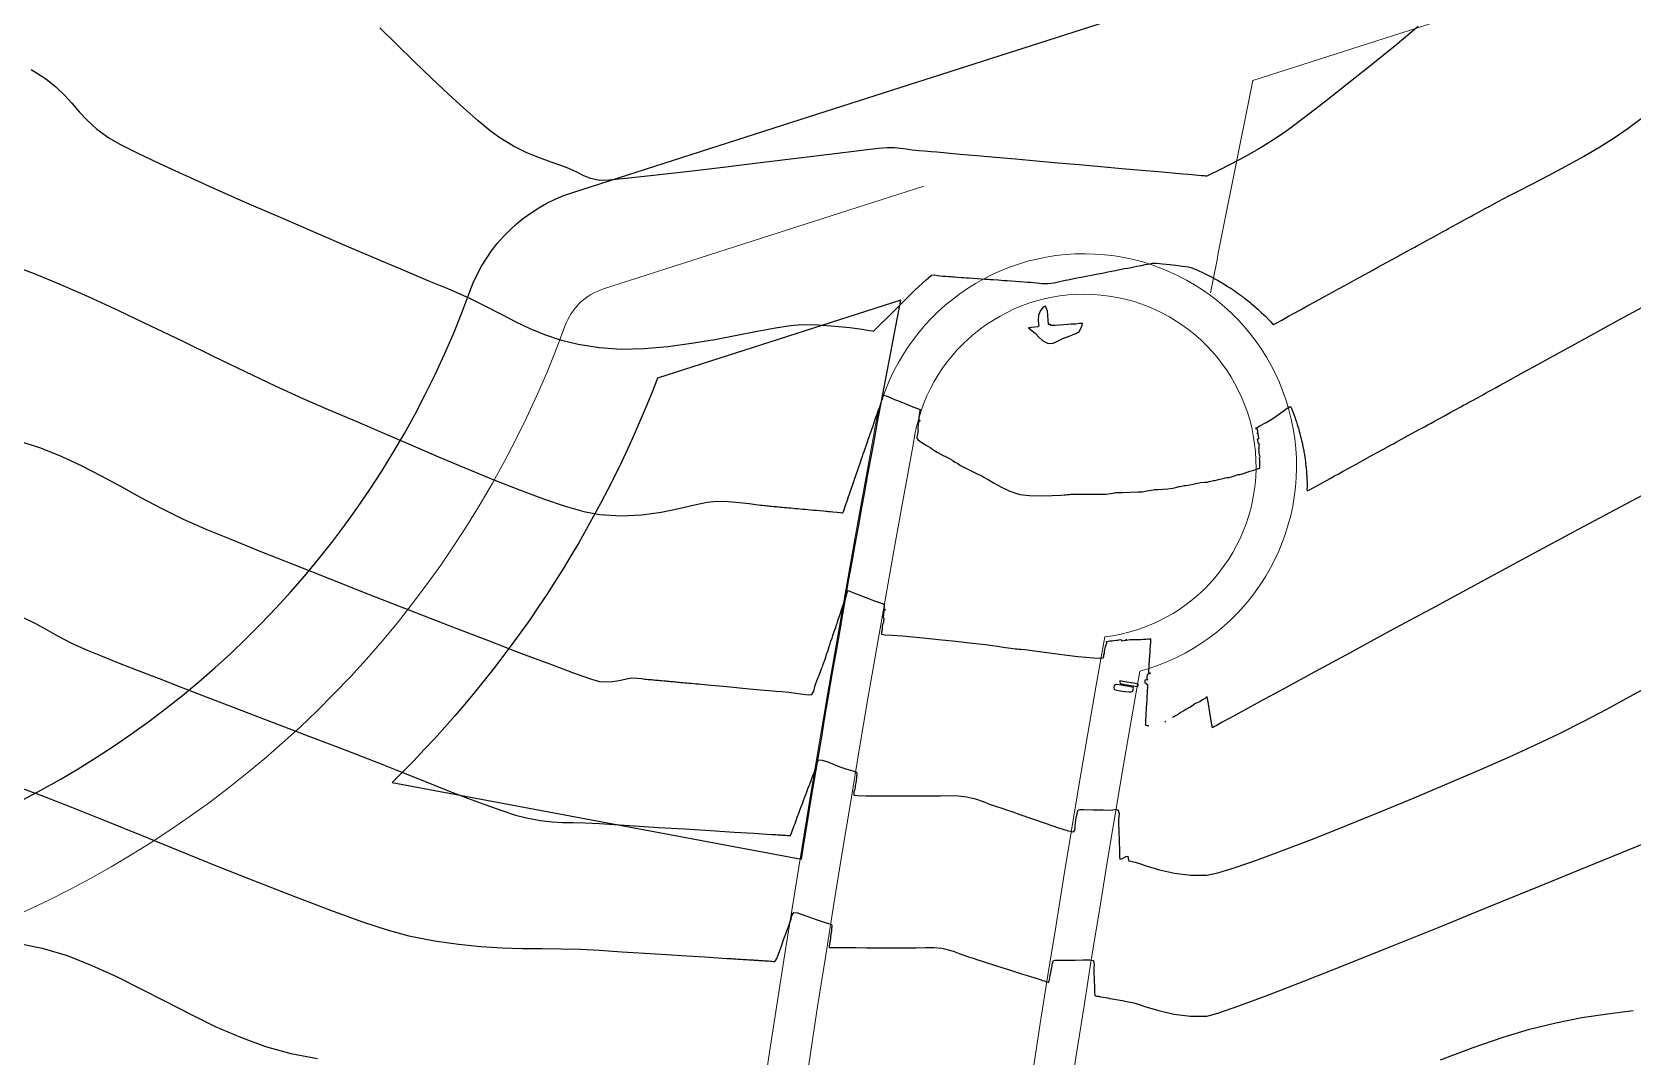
# Model space of a CAD drawing. Header units: millimetres. Extents: x 340454 to 342791, y 6993867 to 6995092.
# Drawn here: x 341936.1 to 342015.2, y 6994678 to 6994728.6 of the extents above; entities that cross this region are included whole.
import ezdxf

# ---------------------------------------------------------------- set-up
doc = ezdxf.new("R2010")
doc.units = ezdxf.units.MM
doc.header["$LTSCALE"] = 10
for name, color, linetype in [('T-HM-CURVA_INTERMEDIARIA', 45, 'Continuous'), ('T-HM-CURVA_MESTRA', 20, 'Continuous'), ('URB-Calçadas', 2, 'Continuous'), ('URB-Quadras', 3, 'Continuous')]:
    doc.layers.add(name, color=color, linetype=linetype)

msp = doc.modelspace()

# ---------------------------------------------------------------- linework, layer by layer
at = {"layer": 'T-HM-CURVA_INTERMEDIARIA', "color": 45, "linetype": 'Continuous', "lineweight": -3, "flags": 128}
for points, elevation in [([(342004.604, 6994728.886), (342003.461, 6994727.939), (342002.269, 6994726.972), (342001.087, 6994726.03), (341999.971, 6994725.156), (341998.98, 6994724.394), (341998.17, 6994723.788), (341997.599, 6994723.383), (341996.846, 6994722.907), (341996.071, 6994722.464), (341995.346, 6994722.078), (341994.738, 6994721.772), (341994.319, 6994721.57), (341994.156, 6994721.496), (341994.089, 6994721.497), (341994.021, 6994721.503), (341993.883, 6994721.515), (341993.584, 6994721.542), (341993.227, 6994721.573), (341992.964, 6994721.596), (341992.464, 6994721.64), (341991.769, 6994721.7), (341990.92, 6994721.775), (341989.957, 6994721.859), (341988.922, 6994721.95), (341987.854, 6994722.044), (341986.795, 6994722.137), (341985.746, 6994722.23), (341984.705, 6994722.323), (341983.706, 6994722.412), (341982.784, 6994722.494), (341981.972, 6994722.567), (341981.305, 6994722.626), (341980.816, 6994722.67), (341980.541, 6994722.695), (341980.201, 6994722.726), (341979.932, 6994722.751), (341979.592, 6994722.783), (341979.299, 6994722.818), (341979.021, 6994722.856), (341978.72, 6994722.887), (341978.354, 6994722.897), (341977.915, 6994722.856), (341976.972, 6994722.746), (341975.636, 6994722.584), (341974.018, 6994722.385), (341972.23, 6994722.164), (341970.382, 6994721.939), (341968.587, 6994721.723), (341966.954, 6994721.533), (341965.596, 6994721.385), (341964.624, 6994721.295), (341964.149, 6994721.277), (341963.712, 6994721.368), (341963.379, 6994721.501), (341963.052, 6994721.669), (341962.631, 6994721.865), (341962.242, 6994722.011), (341961.753, 6994722.181), (341961.187, 6994722.389), (341960.563, 6994722.649), (341959.901, 6994722.976), (341959.222, 6994723.383), (341958.744, 6994723.735), (341958.142, 6994724.232), (341957.441, 6994724.849), (341956.665, 6994725.559), (341955.838, 6994726.338), (341954.984, 6994727.158), (341954.128, 6994727.995), (341953.293, 6994728.823)], 692), ([(341936.07, 6994726.761), (341936.773, 6994726.315), (341937.288, 6994725.91), (341937.709, 6994725.502), (341938.078, 6994725.091), (341938.439, 6994724.675), (341938.835, 6994724.253), (341939.309, 6994723.822), (341939.905, 6994723.383), (341940.441, 6994723.075), (341941.294, 6994722.646), (341942.411, 6994722.115), (341943.74, 6994721.506), (341945.229, 6994720.837), (341946.826, 6994720.131), (341948.48, 6994719.409), (341950.138, 6994718.692), (341951.749, 6994718), (341953.261, 6994717.356), (341954.621, 6994716.779), (341955.779, 6994716.292), (341956.681, 6994715.915), (341957.689, 6994715.47), (341958.553, 6994715.05), (341959.315, 6994714.656), (341960.019, 6994714.292), (341960.706, 6994713.961), (341961.42, 6994713.665), (341962.204, 6994713.408), (341963.099, 6994713.193), (341964.149, 6994713.023), (341965.219, 6994712.947), (341966.353, 6994712.97), (341967.522, 6994713.071), (341968.695, 6994713.229), (341969.843, 6994713.421), (341970.936, 6994713.627), (341971.943, 6994713.826), (341972.834, 6994713.996), (341973.58, 6994714.115), (341974.15, 6994714.163), (341974.959, 6994714.144), (341975.769, 6994714.085), (341976.513, 6994714.005), (341977.127, 6994713.923), (341977.479, 6994713.87), (341977.641, 6994713.844), (341977.693, 6994713.836), (341977.7, 6994713.835), (341977.707, 6994713.841), (341977.733, 6994713.868), (341977.752, 6994713.888), (341977.949, 6994714.086), (341978.442, 6994714.579), (341979.09, 6994715.221), (341979.75, 6994715.868), (341980.283, 6994716.375), (341980.546, 6994716.596), (341980.71, 6994716.616), (341980.859, 6994716.589), (341980.974, 6994716.565), (341981.104, 6994716.556), (341981.234, 6994716.547), (341981.394, 6994716.535), (341981.517, 6994716.526), (341981.605, 6994716.52), (341981.694, 6994716.514), (341981.844, 6994716.503), (341982.023, 6994716.49), (341982.145, 6994716.481), (341982.268, 6994716.472), (341982.4, 6994716.463), (341982.601, 6994716.449), (341982.816, 6994716.433), (341983.024, 6994716.418), (341983.198, 6994716.406), (341983.277, 6994716.4), (341983.366, 6994716.394), (341983.461, 6994716.387), (341983.595, 6994716.377), (341983.849, 6994716.359), (341983.998, 6994716.348), (341984.13, 6994716.339), (341984.286, 6994716.328), (341984.489, 6994716.313), (341984.693, 6994716.299), (341984.902, 6994716.284), (341985.125, 6994716.268), (341985.295, 6994716.255), (341985.445, 6994716.245), (341985.595, 6994716.234), (341985.763, 6994716.213), (341986.008, 6994716.186), (341986.304, 6994716.183), (341986.609, 6994716.224), (341986.867, 6994716.283), (341987.024, 6994716.323), (341987.152, 6994716.348), (341987.28, 6994716.373), (341987.459, 6994716.408), (341987.725, 6994716.459), (341987.941, 6994716.501), (341988.105, 6994716.533), (341988.268, 6994716.565), (341988.454, 6994716.601), (341988.68, 6994716.645), (341988.881, 6994716.684), (341989.068, 6994716.72), (341989.256, 6994716.757), (341989.442, 6994716.793), (341989.647, 6994716.833), (341989.841, 6994716.87), (341990.093, 6994716.919), (341990.244, 6994716.949), (341990.341, 6994716.968), (341990.423, 6994716.983), (341990.486, 6994716.996), (341990.549, 6994717.008), (341990.703, 6994717.038), (341990.932, 6994717.082), (341991.113, 6994717.118), (341991.231, 6994717.141), (341991.321, 6994717.158), (341991.399, 6994717.173), (341991.465, 6994717.187), (341991.532, 6994717.199), (341991.67, 6994717.189), (341991.967, 6994717.161), (341992.322, 6994717.124), (341992.625, 6994717.087), (341992.955, 6994717.044), (341993.23, 6994717.006), (341993.367, 6994716.983), (341993.464, 6994716.946), (341993.56, 6994716.902), (341993.657, 6994716.861), (341993.756, 6994716.817), (341993.901, 6994716.747), (341994.065, 6994716.667), (341994.209, 6994716.598), (341994.298, 6994716.556), (341994.356, 6994716.526), (341994.445, 6994716.476), (341994.552, 6994716.418), (341994.62, 6994716.381), (341994.689, 6994716.344), (341994.772, 6994716.296), (341994.844, 6994716.253), (341994.893, 6994716.225), (341994.941, 6994716.197), (341995.057, 6994716.124), (341995.181, 6994716.045), (341995.244, 6994716.006), (341995.307, 6994715.967), (341995.383, 6994715.917), (341995.444, 6994715.875), (341995.508, 6994715.833), (341995.648, 6994715.732), (341995.797, 6994715.625), (341995.85, 6994715.587), (341995.904, 6994715.55), (341995.96, 6994715.507), (341996.018, 6994715.462), (341996.153, 6994715.354), (341996.276, 6994715.256), (341996.333, 6994715.211), (341996.437, 6994715.123), (341996.539, 6994715.035), (341996.58, 6994715.001), (341996.68, 6994714.911), (341996.846, 6994714.76), (341996.957, 6994714.656), (341997.066, 6994714.55), (341997.226, 6994714.389), (341997.338, 6994714.275), (341997.39, 6994714.209), (341997.445, 6994714.159), (341997.576, 6994714.223), (341997.854, 6994714.379), (341998.188, 6994714.566), (341998.441, 6994714.704), (341998.776, 6994714.888), (341999.151, 6994715.094), (341999.523, 6994715.297), (341999.85, 6994715.477), (342000.156, 6994715.644), (342000.395, 6994715.775), (342000.633, 6994715.906), (342000.939, 6994716.073), (342001.3, 6994716.271), (342001.654, 6994716.465), (342001.999, 6994716.654), (342002.331, 6994716.836), (342002.607, 6994716.987), (342002.824, 6994717.106), (342003.038, 6994717.223), (342003.309, 6994717.372), (342003.608, 6994717.536), (342003.868, 6994717.678), (342004.088, 6994717.798), (342004.265, 6994717.895), (342004.432, 6994717.987), (342004.564, 6994718.059), (342004.731, 6994718.151), (342004.956, 6994718.274), (342005.265, 6994718.443), (342005.574, 6994718.612), (342005.8, 6994718.736), (342005.969, 6994718.829), (342006.103, 6994718.902), (342006.272, 6994718.995), (342006.517, 6994719.13), (342006.793, 6994719.281), (342007.036, 6994719.414), (342007.202, 6994719.504), (342007.333, 6994719.576), (342007.499, 6994719.667), (342007.728, 6994719.793), (342007.941, 6994719.91), (342008.042, 6994719.965), (342008.086, 6994719.989), (342008.13, 6994720.013), (342008.247, 6994720.077), (342008.511, 6994720.222), (342008.827, 6994720.395), (342009.081, 6994720.525), (342009.573, 6994720.774), (342010.245, 6994721.116), (342011.038, 6994721.528), (342011.897, 6994721.985), (342012.762, 6994722.462), (342013.575, 6994722.936), (342014.28, 6994723.383), (342014.973, 6994723.865), (342015.608, 6994724.336)], 693), ([(341935.084, 6994717.086), (341936.207, 6994716.682), (341937.485, 6994716.16), (341938.888, 6994715.542), (341940.382, 6994714.851), (341941.935, 6994714.112), (341943.517, 6994713.347), (341945.095, 6994712.58), (341946.638, 6994711.835), (341948.112, 6994711.135), (341949.487, 6994710.504), (341950.731, 6994709.964), (341952.039, 6994709.413), (341953.402, 6994708.829), (341954.796, 6994708.228), (341956.196, 6994707.626), (341957.578, 6994707.04), (341958.918, 6994706.487), (341960.193, 6994705.981), (341961.377, 6994705.541), (341962.447, 6994705.181), (341963.379, 6994704.918), (341964.149, 6994704.768), (341965.208, 6994704.703), (341966.23, 6994704.757), (341967.191, 6994704.89), (341968.067, 6994705.064), (341968.835, 6994705.238), (341969.469, 6994705.372), (341969.947, 6994705.429), (341970.51, 6994705.413), (341971.062, 6994705.367), (341971.538, 6994705.309), (341971.873, 6994705.26), (341972.004, 6994705.239), (341972.1, 6994705.23), (341972.182, 6994705.223), (341972.278, 6994705.214), (341972.351, 6994705.207), (341972.425, 6994705.2), (341972.501, 6994705.193), (341972.58, 6994705.186), (341972.661, 6994705.179), (341972.742, 6994705.171), (341972.826, 6994705.163), (341972.899, 6994705.157), (341972.961, 6994705.151), (341973.016, 6994705.146), (341973.096, 6994705.138), (341973.176, 6994705.131), (341973.288, 6994705.121), (341973.387, 6994705.112), (341973.491, 6994705.102), (341973.596, 6994705.092), (341973.707, 6994705.082), (341973.818, 6994705.072), (341973.936, 6994705.061), (341974.054, 6994705.05), (341974.18, 6994705.038), (341974.306, 6994705.027), (341974.44, 6994705.014), (341974.574, 6994705.002), (341974.718, 6994704.989), (341974.861, 6994704.975), (341975.016, 6994704.961), (341975.212, 6994704.943), (341975.336, 6994704.932), (341975.402, 6994704.926), (341975.468, 6994704.919), (341975.561, 6994704.911), (341975.681, 6994704.9), (341975.882, 6994704.881), (341976.053, 6994704.866), (341976.117, 6994704.856), (341976.176, 6994704.854), (341976.203, 6994704.921), (341976.227, 6994705.005), (341976.266, 6994705.117), (341976.334, 6994705.314), (341976.392, 6994705.484), (341976.451, 6994705.656), (341976.493, 6994705.776), (341976.529, 6994705.883), (341976.557, 6994705.964), (341976.576, 6994706.017), (341976.594, 6994706.07), (341976.656, 6994706.25), (341976.723, 6994706.443), (341976.749, 6994706.519), (341976.775, 6994706.594), (341976.829, 6994706.75), (341976.888, 6994706.923), (341976.922, 6994707.02), (341976.955, 6994707.117), (341977.001, 6994707.25), (341977.054, 6994707.402), (341977.095, 6994707.521), (341977.136, 6994707.64), (341977.178, 6994707.759), (341977.22, 6994707.881), (341977.272, 6994708.031), (341977.317, 6994708.161), (341977.352, 6994708.261), (341977.386, 6994708.36), (341977.445, 6994708.529), (341977.498, 6994708.683), (341977.526, 6994708.761), (341977.553, 6994708.839), (341977.618, 6994709.027), (341977.68, 6994709.203), (341977.7, 6994709.26), (341977.72, 6994709.318), (341977.758, 6994709.429), (341977.824, 6994709.619), (341977.861, 6994709.723), (341977.886, 6994709.796), (341977.922, 6994709.898), (341977.99, 6994710.094), (341978.042, 6994710.242), (341978.087, 6994710.369), (341978.124, 6994710.476), (341978.151, 6994710.584), (341978.191, 6994710.666), (341978.302, 6994710.635), (341978.508, 6994710.546), (341978.716, 6994710.457), (341978.869, 6994710.396), (341978.992, 6994710.347), (341979.119, 6994710.296), (341979.277, 6994710.234), (341979.435, 6994710.171), (341979.635, 6994710.091), (341979.861, 6994710.001), (341979.971, 6994709.958), (341980.02, 6994709.947), (341979.966, 6994709.91), (341979.944, 6994709.709), (341979.924, 6994709.507), (341979.916, 6994709.433), (341979.968, 6994709.42), (341979.962, 6994709.357), (341979.905, 6994709.326), (341979.893, 6994709.21), (341979.881, 6994709.088), (341979.871, 6994708.992), (341979.889, 6994708.914), (341979.877, 6994708.834), (341979.863, 6994708.752), (341979.838, 6994708.668), (341979.828, 6994708.607), (341979.825, 6994708.54), (341979.882, 6994708.473), (341979.967, 6994708.395), (341980.069, 6994708.328), (341980.257, 6994708.214), (341980.48, 6994708.076), (341980.671, 6994707.954), (341980.826, 6994707.855), (341980.982, 6994707.761), (341981.126, 6994707.685), (341981.244, 6994707.629), (341981.375, 6994707.561), (341981.597, 6994707.431), (341981.711, 6994707.361), (341981.783, 6994707.321), (341981.844, 6994707.282), (341981.982, 6994707.198), (341982.15, 6994707.102), (341982.439, 6994706.958), (341982.814, 6994706.779), (341983.037, 6994706.672), (341983.141, 6994706.614), (341983.244, 6994706.555), (341983.356, 6994706.491), (341983.487, 6994706.42), (341983.654, 6994706.319), (341983.984, 6994706.131), (341984.42, 6994705.923), (341984.909, 6994705.764), (341985.39, 6994705.703), (341985.962, 6994705.688), (341986.514, 6994705.701), (341986.934, 6994705.722), (341987.111, 6994705.734), (341987.191, 6994705.742), (341987.26, 6994705.751), (341987.32, 6994705.758), (341987.371, 6994705.764), (341987.431, 6994705.771), (341987.484, 6994705.771), (341987.728, 6994705.771), (341988.273, 6994705.77), (341988.846, 6994705.772), (341989.174, 6994705.778), (341989.399, 6994705.807), (341989.517, 6994705.828), (341989.61, 6994705.842), (341989.661, 6994705.85), (341989.71, 6994705.857), (341989.785, 6994705.859), (341989.968, 6994705.863), (341990.366, 6994705.872), (341990.767, 6994705.882), (341990.962, 6994705.887), (341991.036, 6994705.9), (341991.109, 6994705.914), (341991.31, 6994705.951), (341991.504, 6994705.987), (341991.564, 6994705.999), (341991.623, 6994706.009), (341991.737, 6994706.01), (341991.974, 6994706.014), (341992.233, 6994706.033), (341992.47, 6994706.073), (341992.666, 6994706.12), (341992.763, 6994706.145), (341992.834, 6994706.16), (341992.902, 6994706.175), (341992.966, 6994706.189), (341993.03, 6994706.203), (341993.123, 6994706.206), (341993.242, 6994706.214), (341993.39, 6994706.248), (341993.63, 6994706.307), (341993.836, 6994706.35), (341994.039, 6994706.366), (341994.169, 6994706.372), (341994.273, 6994706.397), (341994.356, 6994706.42), (341994.42, 6994706.437), (341994.484, 6994706.453), (341994.551, 6994706.457), (341994.618, 6994706.462), (341994.738, 6994706.494), (341994.943, 6994706.551), (341995.073, 6994706.585), (341995.157, 6994706.594), (341995.241, 6994706.604), (341995.415, 6994706.653), (341995.579, 6994706.702), (341995.648, 6994706.723), (341995.707, 6994706.74), (341995.791, 6994706.747), (341995.964, 6994706.801), (341996.284, 6994706.902), (341996.479, 6994706.963), (341996.571, 6994706.993), (341996.65, 6994707.018), (341996.722, 6994707.04), (341996.778, 6994707.059), (341996.781, 6994707.127), (341996.779, 6994707.212), (341996.775, 6994707.312), (341996.772, 6994707.385), (341996.77, 6994707.449), (341996.765, 6994707.548), (341996.786, 6994707.62), (341996.771, 6994707.673), (341996.753, 6994707.733), (341996.747, 6994707.793), (341996.742, 6994707.854), (341996.735, 6994707.932), (341996.729, 6994707.998), (341996.744, 6994708.046), (341996.748, 6994708.147), (341996.751, 6994708.248), (341996.7, 6994708.263), (341996.684, 6994708.345), (341996.671, 6994708.419), (341996.661, 6994708.491), (341996.72, 6994708.537), (341996.706, 6994708.653), (341996.688, 6994708.767), (341996.634, 6994708.758), (341996.682, 6994708.802), (341996.667, 6994708.903), (341996.648, 6994709.002), (341996.594, 6994708.989), (341996.581, 6994709.051), (341996.635, 6994709.071), (341996.772, 6994709.144), (341997.078, 6994709.314), (341997.41, 6994709.513), (341997.698, 6994709.707), (341997.931, 6994709.876), (341998.06, 6994709.973), (341998.178, 6994710.058), (341998.254, 6994710.111), (341998.32, 6994710.053), (341998.372, 6994709.92), (341998.463, 6994709.679), (341998.513, 6994709.546), (341998.539, 6994709.471), (341998.582, 6994709.342), (341998.623, 6994709.216), (341998.639, 6994709.161), (341998.677, 6994709.033), (341998.725, 6994708.873), (341998.752, 6994708.771), (341998.774, 6994708.69), (341998.787, 6994708.631), (341998.801, 6994708.572), (341998.838, 6994708.418), (341998.875, 6994708.263), (341998.887, 6994708.202), (341998.898, 6994708.142), (341998.919, 6994708.039), (341998.94, 6994707.933), (341998.951, 6994707.869), (341998.961, 6994707.804), (341998.976, 6994707.721), (341998.989, 6994707.641), (341998.998, 6994707.58), (341999.006, 6994707.52), (341999.014, 6994707.463), (341999.023, 6994707.406), (341999.035, 6994707.29), (341999.049, 6994707.163), (341999.059, 6994707.078), (341999.067, 6994707.01), (341999.073, 6994706.941), (341999.08, 6994706.818), (341999.094, 6994706.594), (341999.101, 6994706.467), (341999.107, 6994706.373), (341999.11, 6994706.277), (341999.112, 6994706.145), (341999.102, 6994706.022), (341999.111, 6994705.933), (341999.261, 6994706.002), (341999.584, 6994706.18), (341999.953, 6994706.39), (342000.241, 6994706.552), (342000.461, 6994706.672), (342000.636, 6994706.768), (342000.856, 6994706.888), (342001.179, 6994707.066), (342001.721, 6994707.362), (342002.327, 6994707.694), (342002.844, 6994707.978), (342003.12, 6994708.129), (342003.26, 6994708.206), (342003.371, 6994708.266), (342003.511, 6994708.343), (342003.781, 6994708.491), (342004.218, 6994708.731), (342004.65, 6994708.968), (342004.906, 6994709.107), (342005.07, 6994709.198), (342005.235, 6994709.288), (342005.404, 6994709.38), (342005.654, 6994709.517), (342005.932, 6994709.669), (342006.182, 6994709.806), (342006.464, 6994709.961), (342006.698, 6994710.089), (342006.836, 6994710.165), (342006.945, 6994710.225), (342007.054, 6994710.285), (342007.248, 6994710.391), (342007.556, 6994710.559), (342007.785, 6994710.685), (342007.929, 6994710.764), (342008.073, 6994710.842), (342008.237, 6994710.933), (342008.425, 6994711.036), (342008.613, 6994711.139), (342009.048, 6994711.379), (342009.692, 6994711.735), (342010.51, 6994712.185), (342011.463, 6994712.709), (342012.515, 6994713.286), (342013.628, 6994713.895), (342014.767, 6994714.516), (342015.894, 6994715.128)], 694), ([(341935.662, 6994699.68), (341936.244, 6994699.403), (341936.791, 6994699.101), (341937.365, 6994698.776), (341938.024, 6994698.429), (341938.83, 6994698.064), (341939.495, 6994697.792), (341940.327, 6994697.461), (341941.298, 6994697.078), (341942.383, 6994696.656), (341943.554, 6994696.202), (341944.786, 6994695.728), (341946.052, 6994695.242), (341947.324, 6994694.755), (341948.577, 6994694.276), (341949.784, 6994693.815), (341950.918, 6994693.383), (341952.116, 6994692.921), (341953.303, 6994692.455), (341954.463, 6994691.996), (341955.581, 6994691.552), (341956.642, 6994691.134), (341957.629, 6994690.752), (341958.528, 6994690.414), (341959.323, 6994690.132), (341959.997, 6994689.914), (341960.537, 6994689.77), (341961.233, 6994689.638), (341961.808, 6994689.571), (341962.324, 6994689.545), (341962.845, 6994689.539), (341963.432, 6994689.53), (341964.149, 6994689.495), (341964.863, 6994689.447), (341965.869, 6994689.381), (341967.066, 6994689.305), (341968.355, 6994689.224), (341969.635, 6994689.143), (341970.806, 6994689.07), (341971.767, 6994689.011), (341972.419, 6994688.97), (341972.66, 6994688.955), (341972.749, 6994688.949), (341972.841, 6994688.944), (341972.937, 6994688.938), (341973.036, 6994688.931), (341973.087, 6994688.928), (341973.139, 6994688.925), (341973.192, 6994688.921), (341973.246, 6994688.918), (341973.301, 6994688.915), (341973.357, 6994688.911), (341973.415, 6994688.907), (341973.472, 6994688.904), (341973.528, 6994688.897), (341973.58, 6994688.897), (341973.625, 6994689.01), (341973.699, 6994689.213), (341973.74, 6994689.327), (341973.768, 6994689.402), (341973.806, 6994689.503), (341973.875, 6994689.69), (341973.92, 6994689.808), (341973.949, 6994689.885), (341973.977, 6994689.963), (341974.033, 6994690.111), (341974.1, 6994690.289), (341974.142, 6994690.404), (341974.185, 6994690.518), (341974.23, 6994690.638), (341974.28, 6994690.77), (341974.342, 6994690.936), (341974.392, 6994691.069), (341974.426, 6994691.16), (341974.46, 6994691.251), (341974.533, 6994691.444), (341974.597, 6994691.616), (341974.619, 6994691.674), (341974.641, 6994691.732), (341974.685, 6994691.85), (341974.761, 6994692.051), (341974.802, 6994692.159), (341974.822, 6994692.212), (341974.835, 6994692.312), (341974.883, 6994692.505), (341974.985, 6994692.645), (341975.155, 6994692.634), (341975.424, 6994692.54), (341975.733, 6994692.413), (341976.02, 6994692.303), (341976.371, 6994692.187), (341976.665, 6994692.091), (341976.791, 6994692.049), (341976.844, 6994692.037), (341976.855, 6994691.98), (341976.855, 6994691.905), (341976.851, 6994691.852), (341976.846, 6994691.801), (341976.837, 6994691.731), (341976.822, 6994691.625), (341976.805, 6994691.507), (341976.796, 6994691.44), (341976.786, 6994691.372), (341976.775, 6994691.291), (341976.761, 6994691.195), (341976.719, 6994691.055), (341976.72, 6994690.901), (341976.897, 6994690.878), (341977.323, 6994690.866), (341977.915, 6994690.862), (341978.593, 6994690.861), (341979.273, 6994690.86), (341979.874, 6994690.855), (341980.473, 6994690.855), (341980.996, 6994690.866), (341981.461, 6994690.874), (341981.885, 6994690.862), (341982.283, 6994690.818), (341982.728, 6994690.716), (341983.1, 6994690.589), (341983.421, 6994690.459), (341983.714, 6994690.348), (341984.021, 6994690.248), (341984.264, 6994690.168), (341984.571, 6994690.068), (341984.917, 6994689.947), (341985.491, 6994689.743), (341986.169, 6994689.505), (341986.824, 6994689.284), (341987.249, 6994689.152), (341987.467, 6994689.096), (341987.55, 6994689.085), (341987.57, 6994689.089), (341987.591, 6994689.105), (341987.622, 6994689.149), (341987.644, 6994689.237), (341987.649, 6994689.377), (341987.66, 6994689.551), (341987.705, 6994689.783), (341987.728, 6994689.902), (341987.741, 6994689.963), (341987.754, 6994690.017), (341987.767, 6994690.067), (341987.784, 6994690.12), (341987.803, 6994690.167), (341987.875, 6994690.185), (341988.079, 6994690.182), (341988.534, 6994690.174), (341989.025, 6994690.165), (341989.335, 6994690.16), (341989.514, 6994690.179), (341989.66, 6994690.198), (341989.776, 6994690.152), (341989.824, 6994689.994), (341989.808, 6994689.8), (341989.79, 6994689.697), (341989.791, 6994689.641), (341989.793, 6994689.585), (341989.798, 6994689.411), (341989.805, 6994689.191), (341989.809, 6994689.071), (341989.813, 6994688.95), (341989.816, 6994688.824), (341989.821, 6994688.686), (341989.828, 6994688.47), (341989.833, 6994688.308), (341989.835, 6994688.244), (341989.837, 6994688.18), (341989.833, 6994688.058), (341989.832, 6994687.851), (341989.851, 6994687.729), (341989.955, 6994687.757), (341990.066, 6994687.816), (341990.161, 6994687.864), (341990.243, 6994687.887), (341990.271, 6994687.771), (341990.296, 6994687.648), (341990.379, 6994687.626), (341990.466, 6994687.617), (341990.541, 6994687.603), (341990.616, 6994687.589), (341990.783, 6994687.529), (341991.207, 6994687.386), (341991.822, 6994687.208), (341992.562, 6994687.043), (341993.36, 6994686.939), (341994.149, 6994686.944), (341994.698, 6994687.06), (341995.551, 6994687.32), (341996.66, 6994687.703), (341997.979, 6994688.189), (341999.46, 6994688.758), (342001.055, 6994689.39), (342002.718, 6994690.066), (342004.402, 6994690.764), (342006.058, 6994691.465), (342007.641, 6994692.148), (342009.102, 6994692.794), (342010.394, 6994693.383), (342011.579, 6994693.948), (342012.751, 6994694.537), (342013.911, 6994695.145), (342015.061, 6994695.766), (342016.203, 6994696.398)], 696), ([(341935.461, 6994691.294), (341936.628, 6994690.859), (341938.061, 6994690.298), (341939.705, 6994689.64), (341941.503, 6994688.912), (341943.4, 6994688.142), (341945.338, 6994687.36), (341947.263, 6994686.591), (341949.117, 6994685.866), (341950.846, 6994685.211), (341952.393, 6994684.655), (341953.702, 6994684.225), (341954.717, 6994683.951), (341955.99, 6994683.702), (341957.175, 6994683.529), (341958.286, 6994683.419), (341959.336, 6994683.356), (341960.339, 6994683.325), (341961.308, 6994683.312), (341962.257, 6994683.301), (341963.2, 6994683.279), (341964.149, 6994683.231), (341965.251, 6994683.156), (341966.37, 6994683.082), (341967.456, 6994683.013), (341968.458, 6994682.951), (341969.326, 6994682.898), (341970.009, 6994682.857), (341970.457, 6994682.83), (341970.619, 6994682.821), (341970.686, 6994682.816), (341970.756, 6994682.812), (341970.829, 6994682.807), (341970.904, 6994682.803), (341970.982, 6994682.798), (341971.063, 6994682.793), (341971.148, 6994682.787), (341971.236, 6994682.782), (341971.327, 6994682.776), (341971.423, 6994682.77), (341971.522, 6994682.763), (341971.573, 6994682.76), (341971.625, 6994682.757), (341971.679, 6994682.754), (341971.734, 6994682.75), (341971.79, 6994682.746), (341971.847, 6994682.743), (341971.905, 6994682.739), (341971.965, 6994682.735), (341972.026, 6994682.732), (341972.089, 6994682.728), (341972.153, 6994682.723), (341972.218, 6994682.719), (341972.285, 6994682.715), (341972.354, 6994682.711), (341972.425, 6994682.706), (341972.497, 6994682.702), (341972.571, 6994682.697), (341972.647, 6994682.692), (341972.727, 6994682.682), (341972.805, 6994682.682), (341972.859, 6994682.744), (341972.907, 6994682.824), (341972.957, 6994682.955), (341973.035, 6994683.169), (341973.083, 6994683.306), (341973.116, 6994683.395), (341973.149, 6994683.484), (341973.193, 6994683.605), (341973.26, 6994683.788), (341973.326, 6994683.967), (341973.37, 6994684.087), (341973.404, 6994684.179), (341973.437, 6994684.27), (341973.483, 6994684.396), (341973.551, 6994684.58), (341973.587, 6994684.679), (341973.614, 6994684.752), (341973.64, 6994684.91), (341973.743, 6994685.102), (341973.929, 6994685.079), (341974.254, 6994684.97), (341974.614, 6994684.834), (341974.902, 6994684.73), (341975.198, 6994684.634), (341975.447, 6994684.554), (341975.554, 6994684.52), (341975.609, 6994684.506), (341975.62, 6994684.431), (341975.619, 6994684.38), (341975.615, 6994684.323), (341975.61, 6994684.264), (341975.602, 6994684.202), (341975.587, 6994684.086), (341975.566, 6994683.93), (341975.552, 6994683.825), (341975.538, 6994683.72), (341975.516, 6994683.556), (341975.5, 6994683.432), (341975.492, 6994683.371), (341975.608, 6994683.369), (341975.745, 6994683.369), (341975.821, 6994683.369), (341975.897, 6994683.368), (341976.008, 6994683.368), (341976.233, 6994683.366), (341976.502, 6994683.364), (341976.811, 6994683.362), (341977.345, 6994683.358), (341977.997, 6994683.354), (341978.661, 6994683.349), (341979.23, 6994683.345), (341979.787, 6994683.351), (341980.261, 6994683.365), (341980.675, 6994683.365), (341981.055, 6994683.33), (341981.393, 6994683.256), (341981.676, 6994683.161), (341981.92, 6994683.065), (341982.142, 6994682.983), (341982.375, 6994682.908), (341982.56, 6994682.849), (341982.794, 6994682.775), (341983.15, 6994682.662), (341983.759, 6994682.468), (341984.45, 6994682.248), (341985.051, 6994682.057), (341985.392, 6994681.948), (341985.649, 6994681.866), (341985.863, 6994681.798), (341985.969, 6994681.764), (341986.041, 6994681.741), (341986.113, 6994681.718), (341986.244, 6994681.676), (341986.355, 6994681.641), (341986.366, 6994681.701), (341986.383, 6994681.79), (341986.42, 6994681.989), (341986.457, 6994682.19), (341986.467, 6994682.24), (341986.476, 6994682.29), (341986.492, 6994682.376), (341986.507, 6994682.456), (341986.519, 6994682.517), (341986.532, 6994682.574), (341986.546, 6994682.625), (341986.562, 6994682.677), (341986.582, 6994682.726), (341986.644, 6994682.741), (341986.758, 6994682.74), (341987.022, 6994682.737), (341987.337, 6994682.733), (341987.645, 6994682.742), (341988.028, 6994682.757), (341988.371, 6994682.758), (341988.553, 6994682.722), (341988.591, 6994682.518), (341988.567, 6994682.355), (341988.57, 6994682.285), (341988.572, 6994682.214), (341988.577, 6994682.08), (341988.586, 6994681.85), (341988.594, 6994681.629), (341988.599, 6994681.501), (341988.602, 6994681.422), (341988.605, 6994681.344), (341988.605, 6994681.163), (341988.619, 6994680.988), (341988.7, 6994680.965), (341988.796, 6994680.956), (341988.905, 6994680.936), (341989.034, 6994680.912), (341989.149, 6994680.891), (341989.259, 6994680.871), (341989.368, 6994680.851), (341989.472, 6994680.832), (341989.575, 6994680.814), (341989.674, 6994680.796), (341989.771, 6994680.778), (341989.865, 6994680.761), (341989.963, 6994680.743), (341990.047, 6994680.727), (341990.118, 6994680.714), (341990.189, 6994680.701), (341990.285, 6994680.684), (341990.386, 6994680.666), (341990.464, 6994680.651), (341990.543, 6994680.637), (341990.714, 6994680.575), (341991.147, 6994680.429), (341991.775, 6994680.248), (341992.53, 6994680.079), (341993.344, 6994679.973), (341994.149, 6994679.978), (341994.702, 6994680.123), (341995.733, 6994680.479), (341997.171, 6994681.016), (341998.949, 6994681.705), (342000.997, 6994682.515), (342003.246, 6994683.417), (342005.628, 6994684.38), (342008.073, 6994685.375), (342010.512, 6994686.371), (342012.877, 6994687.339), (342015.098, 6994688.249), (342017.107, 6994689.07)], 697), ([(341935.383, 6994683.584), (341936.611, 6994683.339), (341937.834, 6994682.964), (341939.054, 6994682.484), (341940.272, 6994681.928), (341941.49, 6994681.321), (341942.711, 6994680.691), (341943.934, 6994680.064), (341945.163, 6994679.468), (341946.399, 6994678.929), (341947.643, 6994678.475), (341948.898, 6994678.131), (341950.219, 6994677.877)], 698), ([(342005.702, 6994677.814), (342007.308, 6994678.423), (342008.791, 6994678.94), (342010.101, 6994679.334), (342011.404, 6994679.65), (342012.689, 6994679.899), (342013.958, 6994680.095), (342015.218, 6994680.253)], 698)]:
    msp.add_lwpolyline(points, dxfattribs=dict(at, elevation=elevation))
at = {"layer": 'T-HM-CURVA_INTERMEDIARIA', "color": 45, "linetype": 'Continuous', "lineweight": -3, "elevation": 693, "flags": 128}
msp.add_lwpolyline([(341985.476, 6994714.004), (341985.467, 6994714.003), (341985.438, 6994714.002), (341985.386, 6994714), (341985.345, 6994713.991), (341985.455, 6994713.898), (341985.678, 6994713.725), (341985.841, 6994713.554), (341986.046, 6994713.349), (341986.308, 6994713.221), (341986.561, 6994713.236), (341986.779, 6994713.34), (341987.038, 6994713.464), (341987.347, 6994713.582), (341987.605, 6994713.686), (341987.715, 6994713.731), (341987.772, 6994713.756), (341987.826, 6994713.78), (341987.89, 6994713.899), (341987.962, 6994714.043), (341987.999, 6994714.131), (341988.013, 6994714.206), (341987.868, 6994714.203), (341987.683, 6994714.184), (341987.57, 6994714.177), (341987.458, 6994714.169), (341987.31, 6994714.16), (341987.091, 6994714.145), (341986.88, 6994714.131), (341986.655, 6994714.117), (341986.547, 6994714.11), (341986.471, 6994714.105), (341986.427, 6994714.167), (341986.336, 6994714.153), (341986.319, 6994714.387), (341986.274, 6994714.823), (341986.19, 6994715.072), (341986.068, 6994715.018), (341985.94, 6994714.846), (341985.842, 6994714.627), (341985.813, 6994714.387), (341985.836, 6994714.17), (341985.855, 6994714.074), (341985.809, 6994714.038), (341985.65, 6994714.021), (341985.476, 6994714.004)], close=True, dxfattribs=at)
at = {"layer": 'T-HM-CURVA_MESTRA', "color": 20, "linetype": 'Continuous', "lineweight": -3, "elevation": 695, "flags": 128}
for points in [[(341935.391, 6994708.431), (341936.523, 6994708.058), (341937.571, 6994707.636), (341938.562, 6994707.174), (341939.522, 6994706.68), (341940.478, 6994706.161), (341941.455, 6994705.627), (341942.48, 6994705.086), (341943.58, 6994704.545), (341944.781, 6994704.014), (341945.921, 6994703.546), (341947.361, 6994702.964), (341949.034, 6994702.296), (341950.876, 6994701.566), (341952.819, 6994700.8), (341954.799, 6994700.025), (341956.749, 6994699.266), (341958.604, 6994698.55), (341960.298, 6994697.902), (341961.766, 6994697.349), (341962.94, 6994696.916), (341963.757, 6994696.628), (341964.149, 6994696.513), (341964.652, 6994696.504), (341965.109, 6994696.57), (341965.485, 6994696.653), (341965.743, 6994696.695), (341966, 6994696.683), (341966.215, 6994696.657), (341966.309, 6994696.643), (341966.384, 6994696.636), (341966.467, 6994696.628), (341966.555, 6994696.62), (341966.609, 6994696.615), (341966.662, 6994696.61), (341966.718, 6994696.605), (341966.777, 6994696.6), (341966.84, 6994696.594), (341966.907, 6994696.588), (341966.979, 6994696.581), (341967.055, 6994696.574), (341967.137, 6994696.567), (341967.225, 6994696.558), (341967.32, 6994696.55), (341967.37, 6994696.545), (341967.422, 6994696.54), (341967.477, 6994696.535), (341967.533, 6994696.53), (341967.592, 6994696.525), (341967.653, 6994696.519), (341967.718, 6994696.513), (341967.785, 6994696.507), (341967.855, 6994696.5), (341967.928, 6994696.494), (341968.005, 6994696.486), (341968.086, 6994696.479), (341968.17, 6994696.471), (341968.26, 6994696.463), (341968.353, 6994696.454), (341968.453, 6994696.445), (341968.556, 6994696.436), (341968.669, 6994696.425), (341968.784, 6994696.415), (341968.911, 6994696.403), (341969.039, 6994696.391), (341969.184, 6994696.378), (341969.329, 6994696.364), (341969.496, 6994696.349), (341969.665, 6994696.333), (341969.855, 6994696.316), (341970.054, 6994696.297), (341970.272, 6994696.277), (341970.433, 6994696.262), (341970.58, 6994696.249), (341970.762, 6994696.232), (341971.067, 6994696.204), (341971.556, 6994696.159), (341972.087, 6994696.11), (341972.515, 6994696.07), (341972.868, 6994696.038), (341973.149, 6994696.012), (341973.502, 6994695.979), (341973.846, 6994695.935), (341974.185, 6994695.882), (341974.466, 6994695.852), (341974.634, 6994695.875), (341974.732, 6994696.036), (341974.785, 6994696.269), (341974.857, 6994696.459), (341974.922, 6994696.629), (341974.952, 6994696.707), (341974.982, 6994696.786), (341975.048, 6994696.96), (341975.118, 6994697.143), (341975.144, 6994697.21), (341975.165, 6994697.266), (341975.19, 6994697.331), (341975.22, 6994697.416), (341975.239, 6994697.473), (341975.26, 6994697.538), (341975.288, 6994697.619), (341975.321, 6994697.719), (341975.368, 6994697.858), (341975.422, 6994698.019), (341975.46, 6994698.134), (341975.499, 6994698.25), (341975.54, 6994698.37), (341975.583, 6994698.5), (341975.634, 6994698.652), (341975.677, 6994698.78), (341975.711, 6994698.88), (341975.745, 6994698.98), (341975.803, 6994699.154), (341975.856, 6994699.309), (341975.881, 6994699.385), (341975.907, 6994699.461), (341975.973, 6994699.655), (341976.034, 6994699.837), (341976.051, 6994699.889), (341976.069, 6994699.941), (341976.108, 6994700.056), (341976.176, 6994700.256), (341976.212, 6994700.364), (341976.231, 6994700.421), (341976.272, 6994700.541), (341976.347, 6994700.761), (341976.391, 6994700.891), (341976.408, 6994700.955), (341976.43, 6994701.008), (341976.522, 6994700.977), (341976.66, 6994700.919), (341976.792, 6994700.868), (341976.971, 6994700.799), (341977.166, 6994700.723), (341977.429, 6994700.622), (341977.688, 6994700.521), (341977.924, 6994700.437), (341978.121, 6994700.368), (341978.217, 6994700.317), (341978.216, 6994700.199), (341978.198, 6994700.108), (341978.252, 6994700.095), (341978.259, 6994700.044), (341978.189, 6994700.02), (341978.171, 6994699.848), (341978.157, 6994699.676), (341978.202, 6994699.647), (341978.192, 6994699.567), (341978.183, 6994699.507), (341978.174, 6994699.451), (341978.154, 6994699.404), (341978.137, 6994699.336), (341978.117, 6994699.243), (341978.116, 6994699.159), (341978.115, 6994699.073), (341978.086, 6994698.96), (341978.081, 6994698.849), (341978.238, 6994698.824), (341978.608, 6994698.8), (341979.102, 6994698.77), (341979.629, 6994698.73), (341980.139, 6994698.678), (341980.892, 6994698.597), (341981.749, 6994698.503), (341982.573, 6994698.412), (341983.225, 6994698.337), (341983.568, 6994698.296), (341983.803, 6994698.258), (341983.991, 6994698.223), (341984.205, 6994698.189), (341984.463, 6994698.158), (341984.68, 6994698.137), (341984.777, 6994698.129), (341984.87, 6994698.119), (341984.962, 6994698.11), (341985.167, 6994698.088), (341985.413, 6994698.061), (341985.757, 6994698.017), (341986.384, 6994697.934), (341987.116, 6994697.838), (341987.776, 6994697.755), (341988.186, 6994697.709), (341988.57, 6994697.683), (341988.892, 6994697.671), (341989.039, 6994697.678), (341989.063, 6994697.764), (341989.071, 6994697.841), (341989.092, 6994697.894), (341989.096, 6994697.941), (341989.101, 6994697.995), (341989.12, 6994698.099), (341989.147, 6994698.228), (341989.187, 6994698.333), (341989.217, 6994698.408), (341989.198, 6994698.486), (341989.277, 6994698.506), (341989.358, 6994698.524), (341989.418, 6994698.53), (341989.476, 6994698.525), (341989.564, 6994698.537), (341989.67, 6994698.551), (341989.751, 6994698.564), (341989.814, 6994698.575), (341989.877, 6994698.585), (341989.93, 6994698.575), (341989.943, 6994698.525), (341990.061, 6994698.541), (341990.178, 6994698.56), (341990.167, 6994698.611), (341990.189, 6994698.562), (341990.262, 6994698.577), (341990.364, 6994698.597), (341990.564, 6994698.596), (341990.751, 6994698.592), (341990.823, 6994698.593), (341990.894, 6994698.595), (341991.014, 6994698.599), (341991.157, 6994698.606), (341991.273, 6994698.627), (341991.366, 6994698.625), (341991.372, 6994698.487), (341991.354, 6994698.252), (341991.341, 6994698.112), (341991.336, 6994698.037), (341991.331, 6994697.963), (341991.319, 6994697.784), (341991.306, 6994697.596), (341991.3, 6994697.509), (341991.295, 6994697.421), (341991.283, 6994697.246), (341991.274, 6994697.099), (341991.27, 6994697.042), (341991.265, 6994696.961), (341991.323, 6994696.943), (341991.378, 6994696.923), (341991.304, 6994696.896), (341991.213, 6994696.854), (341991.188, 6994696.725), (341991.183, 6994696.616), (341991.242, 6994696.602), (341991.173, 6994696.597), (341991.096, 6994696.586), (341991.084, 6994696.529), (341991.084, 6994696.47), (341991.154, 6994696.42), (341991.228, 6994696.363), (341991.228, 6994696.286), (341991.219, 6994696.215), (341991.216, 6994696.16), (341991.212, 6994696.105), (341991.203, 6994695.947), (341991.193, 6994695.773), (341991.188, 6994695.691), (341991.183, 6994695.608), (341991.172, 6994695.404), (341991.161, 6994695.215), (341991.158, 6994695.163), (341991.155, 6994695.111), (341991.148, 6994694.987), (341991.135, 6994694.766), (341991.128, 6994694.636), (341991.128, 6994694.568), (341991.128, 6994694.501), (341991.125, 6994694.423), (341991.132, 6994694.352), (341991.211, 6994694.339), (341991.29, 6994694.338)], [(342017.113, 6994706.479), (342014.856, 6994705.277), (342012.506, 6994704.019), (342010.117, 6994702.736), (342007.742, 6994701.456), (342005.435, 6994700.21), (342003.25, 6994699.027), (342001.239, 6994697.937), (341999.457, 6994696.969), (341997.956, 6994696.153), (341996.791, 6994695.519), (341996.014, 6994695.096), (341995.68, 6994694.914), (341995.287, 6994694.7), (341994.919, 6994694.498), (341994.646, 6994694.347), (341994.537, 6994694.287), (341994.481, 6994694.257), (341994.428, 6994694.228), (341994.388, 6994694.465), (341994.303, 6994694.988), (341994.216, 6994695.511), (341994.171, 6994695.751), (341994.112, 6994695.709), (341994.06, 6994695.661), (341994.003, 6994695.638), (341993.941, 6994695.613), (341993.879, 6994695.564), (341993.816, 6994695.515), (341993.752, 6994695.49), (341993.681, 6994695.463), (341993.602, 6994695.432), (341993.497, 6994695.353), (341993.391, 6994695.273), (341993.308, 6994695.236), (341993.261, 6994695.211), (341993.21, 6994695.183), (341993.147, 6994695.146), (341993.075, 6994695.105), (341993.01, 6994695.07), (341992.945, 6994695.034), (341992.843, 6994694.962), (341992.741, 6994694.891), (341992.674, 6994694.854), (341992.606, 6994694.82), (341992.519, 6994694.774), (341992.437, 6994694.73)], [(341992.076, 6994694.519), (341992.131, 6994694.554)]]:
    msp.add_lwpolyline(points, dxfattribs=at)
for points in [[(341990.738, 6994696.263), (341990.741, 6994696.268), (341990.749, 6994696.289), (341990.758, 6994696.334), (341990.76, 6994696.375), (341990.524, 6994696.424), (341990.092, 6994696.503), (341989.854, 6994696.539), (341989.853, 6994696.476), (341989.869, 6994696.41), (341990.097, 6994696.364), (341990.511, 6994696.295), (341990.738, 6994696.263)], [(341989.7, 6994696.359), (341989.691, 6994696.358), (341989.663, 6994696.354), (341989.613, 6994696.343), (341989.569, 6994696.324), (341989.556, 6994696.225), (341989.574, 6994696.112), (341989.77, 6994696.067), (341990.109, 6994696.019), (341990.311, 6994695.997), (341990.4, 6994696.004), (341990.479, 6994696.027), (341990.518, 6994696.118), (341990.526, 6994696.215), (341990.309, 6994696.265), (341989.921, 6994696.328), (341989.7, 6994696.359)]]:
    msp.add_lwpolyline(points, close=True, dxfattribs=at)
at = {"layer": 'URB-Calçadas', "lineweight": 0}
for points in [[(341855.722, 6994793.533, 0.040243), (341827.214, 6994612.041, 0.374062), (341831.04, 6994604.709, -0.06762), (341882.483, 6994571.801, 0.623397), (341889.068, 6994574.67, -0.020769), (341896.826, 6994663.947, -2.171006), (341908.618, 6994669.224, 0.02498), (341899.609, 6994562.94, 0.240837), (341904.437, 6994552.633, 0.042745), (341951.796, 6994521.968, 0.583941), (341962.301, 6994528.078, 0.011372), (341963.148, 6994544.94, -0.040951), (341979.664, 6994708.317, -2.033074), (341989.108, 6994698.718, 0.039016), (341974.145, 6994544.683, -0.017692), (341972.451, 6994517.698, 0.385816), (341976.453, 6994510.124, 0.039668), (342026.046, 6994493.296, 0.497561), (342034.832, 6994499.697, 0.024473), (342038.129, 6994543.226, -0.044523), (342055.858, 6994707.42)], [(341871.988, 6994790.834), (341864.39, 6994740.815, 0.920472), (341962.44, 6994714.08, -0.232925), (341964.347, 6994715.922), (341976.052, 6994719.676), (341980.171, 6994720.998)], [(341994.337, 6994715.721, -0.00266), (341996.433, 6994726.213), (342007.038, 6994729.615), (342039.3, 6994739.962), (342040.7, 6994750.558), (342044.376, 6994748.491), (342059.451, 6994733.416)]]:
    msp.add_lwpolyline(points, format="xyb", dxfattribs=at)
at = {"layer": 'URB-Quadras', "color": 252}
for points in [[(341876.928, 6994790.065), (341869.321, 6994739.981, 0.921199), (341957.739, 6994715.783, -0.232517), (341962.82, 6994720.683), (341974.525, 6994724.438), (342005.511, 6994734.376), (342034.758, 6994743.756), (342036.711, 6994758.539), (342047.426, 6994752.512), (342103.714, 6994696.224), (342101.677, 6994685.298), (342102.216, 6994681.11), (342101.442, 6994677.467), (342102.871, 6994664.573), (342107.273, 6994657.787), (342109.608, 6994652.664), (342114.028, 6994648.327), (342114.901, 6994642.839), (342116.972, 6994640.283), (342116.528, 6994630.486), (342118.388, 6994624.908), (342136.801, 6994749.578)], [(341979.03, 6994715.366), (341967.015, 6994711.512, -0.107816), (341953.903, 6994691.529), (341974.12, 6994687.728, -0.007391), (341979.03, 6994715.366)]]:
    msp.add_lwpolyline(points, format="xyb", close=True, dxfattribs=at)
at = {"layer": 'URB-Quadras', "color": 252, "lineweight": 0}
msp.add_lwpolyline([(341976.145, 6994544.639, -0.038672), (341990.841, 6994697.025, 1.854706), (341977.689, 6994708.638, 0.040938), (341961.149, 6994544.986, -0.011366)], format="xyb", dxfattribs=at)

doc.saveas('drawing.dxf')
